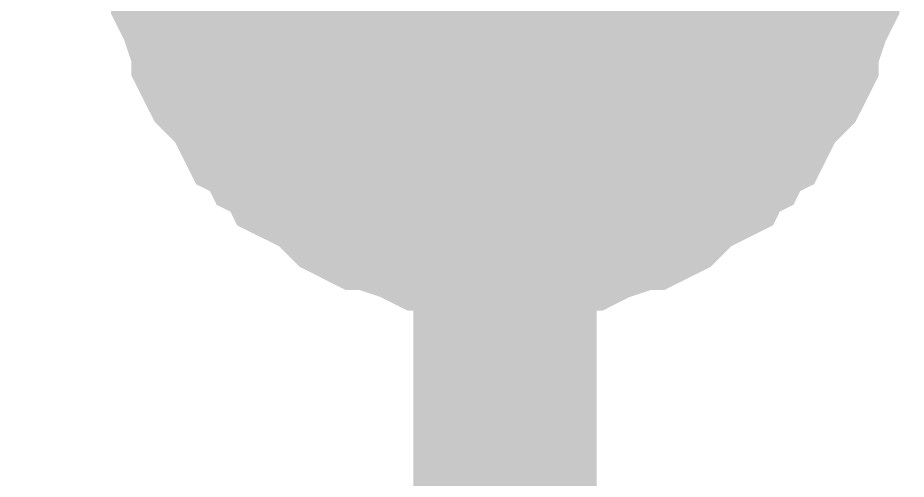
# Model space of a CAD drawing. Header units: inches. Extents: x 0 to 432, y 0 to 280.
# Drawn here: x 67.79 to 69.241, y 161.634 to 162.387 of the extents above; entities that cross this region are included whole.
import ezdxf

# ---------------------------------------------------------------- set-up
doc = ezdxf.new("R2010")
doc.units = ezdxf.units.IN
doc.layers.add('Sheet', color=255, linetype='Continuous')

msp = doc.modelspace()

# ---------------------------------------------------------------- linework, layer by layer
at = {"layer": 'Sheet'}
msp.add_lwpolyline([(68.326, 162.56, 0.508, 0.508, 1), (68.834, 162.56, 0.508, 0.508, 1)], format="xyseb", close=True, dxfattribs=at)
for points in [[(63.5099, 162.5529, 0.2997, 0.2997, 0), (68.5862, 162.5529, 0.2997, 0.2997, 0), (68.5862, 157.4769, 0.2997, 0.2997, 0)], [(68.5862, 162.0475, 0.2997, 0.2997, 0), (68.5637, 162.0475, 0.2997, 0.2997, 0), (68.5301, 162.0475, 0.2997, 0.2997, 0), (68.5076, 162.0587, 0.2997, 0.2997, 0), (68.4851, 162.0587, 0.2997, 0.2997, 0), (68.4627, 162.0587, 0.2997, 0.2997, 0), (68.4402, 162.07, 0.2997, 0.2997, 0), (68.4065, 162.0812, 0.2997, 0.2997, 0), (68.3841, 162.0924, 0.2997, 0.2997, 0), (68.3616, 162.0924, 0.2997, 0.2997, 0), (68.3391, 162.1037, 0.2997, 0.2997, 0), (68.3279, 162.1149, 0.2997, 0.2997, 0), (68.3054, 162.1373, 0.2997, 0.2997, 0), (68.283, 162.1486, 0.2997, 0.2997, 0), (68.2605, 162.1598, 0.2997, 0.2997, 0), (68.2493, 162.1823, 0.2997, 0.2997, 0), (68.2268, 162.1935, 0.2997, 0.2997, 0), (68.2156, 162.216, 0.2997, 0.2997, 0), (68.1931, 162.2272, 0.2997, 0.2997, 0), (68.1819, 162.2496, 0.2997, 0.2997, 0), (68.1707, 162.2721, 0.2997, 0.2997, 0), (68.1482, 162.2946, 0.2997, 0.2997, 0), (68.137, 162.3058, 0.2997, 0.2997, 0), (68.1257, 162.3283, 0.2997, 0.2997, 0), (68.1257, 162.3507, 0.2997, 0.2997, 0), (68.1145, 162.3732, 0.2997, 0.2997, 0), (68.1033, 162.4069, 0.2997, 0.2997, 0), (68.0921, 162.4293, 0.2997, 0.2997, 0), (68.0921, 162.4518, 0.2997, 0.2997, 0), (68.0921, 162.4742, 0.2997, 0.2997, 0), (68.0808, 162.4967, 0.2997, 0.2997, 0), (68.0808, 162.5304, 0.2997, 0.2997, 0), (68.0808, 162.5529, 0.2997, 0.2997, 0)], [(68.5862, 162.0475, 0.2997, 0.2997, 0), (68.5637, 162.0475, 0.2997, 0.2997, 0), (68.5301, 162.0475, 0.2997, 0.2997, 0), (68.5076, 162.0587, 0.2997, 0.2997, 0), (68.4851, 162.0587, 0.2997, 0.2997, 0), (68.4627, 162.0587, 0.2997, 0.2997, 0), (68.4402, 162.07, 0.2997, 0.2997, 0), (68.4065, 162.0812, 0.2997, 0.2997, 0), (68.3841, 162.0924, 0.2997, 0.2997, 0), (68.3616, 162.0924, 0.2997, 0.2997, 0), (68.3391, 162.1037, 0.2997, 0.2997, 0), (68.3279, 162.1149, 0.2997, 0.2997, 0), (68.3054, 162.1373, 0.2997, 0.2997, 0), (68.283, 162.1486, 0.2997, 0.2997, 0), (68.2605, 162.1598, 0.2997, 0.2997, 0), (68.2493, 162.1823, 0.2997, 0.2997, 0), (68.2268, 162.1935, 0.2997, 0.2997, 0), (68.2156, 162.216, 0.2997, 0.2997, 0), (68.1931, 162.2272, 0.2997, 0.2997, 0), (68.1819, 162.2496, 0.2997, 0.2997, 0), (68.1707, 162.2721, 0.2997, 0.2997, 0), (68.1482, 162.2946, 0.2997, 0.2997, 0), (68.137, 162.3058, 0.2997, 0.2997, 0), (68.1257, 162.3283, 0.2997, 0.2997, 0), (68.1257, 162.3507, 0.2997, 0.2997, 0), (68.1145, 162.3732, 0.2997, 0.2997, 0), (68.1033, 162.4069, 0.2997, 0.2997, 0), (68.0921, 162.4293, 0.2997, 0.2997, 0), (68.0921, 162.4518, 0.2997, 0.2997, 0), (68.0921, 162.4742, 0.2997, 0.2997, 0), (68.0808, 162.4967, 0.2997, 0.2997, 0), (68.0808, 162.5304, 0.2997, 0.2997, 0), (68.0808, 162.5529, 0.2997, 0.2997, 0)], [(68.5862, 162.0475, 0.2997, 0.2997, 0), (68.5637, 162.0475, 0.2997, 0.2997, 0), (68.5301, 162.0475, 0.2997, 0.2997, 0), (68.5076, 162.0587, 0.2997, 0.2997, 0), (68.4851, 162.0587, 0.2997, 0.2997, 0), (68.4627, 162.0587, 0.2997, 0.2997, 0), (68.4402, 162.07, 0.2997, 0.2997, 0), (68.4065, 162.0812, 0.2997, 0.2997, 0), (68.3841, 162.0924, 0.2997, 0.2997, 0), (68.3616, 162.0924, 0.2997, 0.2997, 0), (68.3391, 162.1037, 0.2997, 0.2997, 0), (68.3279, 162.1149, 0.2997, 0.2997, 0), (68.3054, 162.1373, 0.2997, 0.2997, 0), (68.283, 162.1486, 0.2997, 0.2997, 0), (68.2605, 162.1598, 0.2997, 0.2997, 0), (68.2493, 162.1823, 0.2997, 0.2997, 0), (68.2268, 162.1935, 0.2997, 0.2997, 0), (68.2156, 162.216, 0.2997, 0.2997, 0), (68.1931, 162.2272, 0.2997, 0.2997, 0), (68.1819, 162.2496, 0.2997, 0.2997, 0), (68.1707, 162.2721, 0.2997, 0.2997, 0), (68.1482, 162.2946, 0.2997, 0.2997, 0), (68.137, 162.3058, 0.2997, 0.2997, 0), (68.1257, 162.3283, 0.2997, 0.2997, 0), (68.1257, 162.3507, 0.2997, 0.2997, 0), (68.1145, 162.3732, 0.2997, 0.2997, 0), (68.1033, 162.4069, 0.2997, 0.2997, 0), (68.0921, 162.4293, 0.2997, 0.2997, 0), (68.0921, 162.4518, 0.2997, 0.2997, 0), (68.0921, 162.4742, 0.2997, 0.2997, 0), (68.0808, 162.4967, 0.2997, 0.2997, 0), (68.0808, 162.5304, 0.2997, 0.2997, 0), (68.0808, 162.5529, 0.2997, 0.2997, 0)], [(68.5862, 162.0475, 0.2997, 0.2997, 0), (68.5637, 162.0475, 0.2997, 0.2997, 0), (68.5301, 162.0475, 0.2997, 0.2997, 0), (68.5076, 162.0587, 0.2997, 0.2997, 0), (68.4851, 162.0587, 0.2997, 0.2997, 0), (68.4627, 162.0587, 0.2997, 0.2997, 0), (68.4402, 162.07, 0.2997, 0.2997, 0), (68.4065, 162.0812, 0.2997, 0.2997, 0), (68.3841, 162.0924, 0.2997, 0.2997, 0), (68.3616, 162.0924, 0.2997, 0.2997, 0), (68.3391, 162.1037, 0.2997, 0.2997, 0), (68.3279, 162.1149, 0.2997, 0.2997, 0), (68.3054, 162.1373, 0.2997, 0.2997, 0), (68.283, 162.1486, 0.2997, 0.2997, 0), (68.2605, 162.1598, 0.2997, 0.2997, 0), (68.2493, 162.1823, 0.2997, 0.2997, 0), (68.2268, 162.1935, 0.2997, 0.2997, 0), (68.2156, 162.216, 0.2997, 0.2997, 0), (68.1931, 162.2272, 0.2997, 0.2997, 0), (68.1819, 162.2496, 0.2997, 0.2997, 0), (68.1707, 162.2721, 0.2997, 0.2997, 0), (68.1482, 162.2946, 0.2997, 0.2997, 0), (68.137, 162.3058, 0.2997, 0.2997, 0), (68.1257, 162.3283, 0.2997, 0.2997, 0), (68.1257, 162.3507, 0.2997, 0.2997, 0), (68.1145, 162.3732, 0.2997, 0.2997, 0), (68.1033, 162.4069, 0.2997, 0.2997, 0), (68.0921, 162.4293, 0.2997, 0.2997, 0), (68.0921, 162.4518, 0.2997, 0.2997, 0), (68.0921, 162.4742, 0.2997, 0.2997, 0), (68.0808, 162.4967, 0.2997, 0.2997, 0), (68.0808, 162.5304, 0.2997, 0.2997, 0), (68.0808, 162.5529, 0.2997, 0.2997, 0)], [(69.0916, 162.5529, 0.2997, 0.2997, 0), (69.0916, 162.5304, 0.2997, 0.2997, 0), (69.0916, 162.4967, 0.2997, 0.2997, 0), (69.0804, 162.4742, 0.2997, 0.2997, 0), (69.0804, 162.4518, 0.2997, 0.2997, 0), (69.0804, 162.4293, 0.2997, 0.2997, 0), (69.0691, 162.4069, 0.2997, 0.2997, 0), (69.0579, 162.3732, 0.2997, 0.2997, 0), (69.0467, 162.3507, 0.2997, 0.2997, 0), (69.0467, 162.3283, 0.2997, 0.2997, 0), (69.0354, 162.3058, 0.2997, 0.2997, 0), (69.0242, 162.2946, 0.2997, 0.2997, 0), (69.0017, 162.2721, 0.2997, 0.2997, 0), (68.9905, 162.2496, 0.2997, 0.2997, 0), (68.9793, 162.2272, 0.2997, 0.2997, 0), (68.9568, 162.216, 0.2997, 0.2997, 0), (68.9456, 162.1935, 0.2997, 0.2997, 0), (68.9231, 162.1823, 0.2997, 0.2997, 0), (68.9119, 162.1598, 0.2997, 0.2997, 0), (68.8894, 162.1486, 0.2997, 0.2997, 0), (68.867, 162.1373, 0.2997, 0.2997, 0), (68.8445, 162.1149, 0.2997, 0.2997, 0), (68.8333, 162.1037, 0.2997, 0.2997, 0), (68.8108, 162.0924, 0.2997, 0.2997, 0), (68.7884, 162.0924, 0.2997, 0.2997, 0), (68.7659, 162.0812, 0.2997, 0.2997, 0), (68.7322, 162.07, 0.2997, 0.2997, 0), (68.7097, 162.0587, 0.2997, 0.2997, 0), (68.6873, 162.0587, 0.2997, 0.2997, 0), (68.6648, 162.0587, 0.2997, 0.2997, 0), (68.6424, 162.0475, 0.2997, 0.2997, 0), (68.6087, 162.0475, 0.2997, 0.2997, 0), (68.5862, 162.0475, 0.2997, 0.2997, 0)], [(69.0916, 162.5529, 0.2997, 0.2997, 0), (69.0916, 162.5304, 0.2997, 0.2997, 0), (69.0916, 162.4967, 0.2997, 0.2997, 0), (69.0804, 162.4742, 0.2997, 0.2997, 0), (69.0804, 162.4518, 0.2997, 0.2997, 0), (69.0804, 162.4293, 0.2997, 0.2997, 0), (69.0691, 162.4069, 0.2997, 0.2997, 0), (69.0579, 162.3732, 0.2997, 0.2997, 0), (69.0467, 162.3507, 0.2997, 0.2997, 0), (69.0467, 162.3283, 0.2997, 0.2997, 0), (69.0354, 162.3058, 0.2997, 0.2997, 0), (69.0242, 162.2946, 0.2997, 0.2997, 0), (69.0017, 162.2721, 0.2997, 0.2997, 0), (68.9905, 162.2496, 0.2997, 0.2997, 0), (68.9793, 162.2272, 0.2997, 0.2997, 0), (68.9568, 162.216, 0.2997, 0.2997, 0), (68.9456, 162.1935, 0.2997, 0.2997, 0), (68.9231, 162.1823, 0.2997, 0.2997, 0), (68.9119, 162.1598, 0.2997, 0.2997, 0), (68.8894, 162.1486, 0.2997, 0.2997, 0), (68.867, 162.1373, 0.2997, 0.2997, 0), (68.8445, 162.1149, 0.2997, 0.2997, 0), (68.8333, 162.1037, 0.2997, 0.2997, 0), (68.8108, 162.0924, 0.2997, 0.2997, 0), (68.7884, 162.0924, 0.2997, 0.2997, 0), (68.7659, 162.0812, 0.2997, 0.2997, 0), (68.7322, 162.07, 0.2997, 0.2997, 0), (68.7097, 162.0587, 0.2997, 0.2997, 0), (68.6873, 162.0587, 0.2997, 0.2997, 0), (68.6648, 162.0587, 0.2997, 0.2997, 0), (68.6424, 162.0475, 0.2997, 0.2997, 0), (68.6087, 162.0475, 0.2997, 0.2997, 0), (68.5862, 162.0475, 0.2997, 0.2997, 0)], [(69.0916, 162.5529, 0.2997, 0.2997, 0), (69.0916, 162.5304, 0.2997, 0.2997, 0), (69.0916, 162.4967, 0.2997, 0.2997, 0), (69.0804, 162.4742, 0.2997, 0.2997, 0), (69.0804, 162.4518, 0.2997, 0.2997, 0), (69.0804, 162.4293, 0.2997, 0.2997, 0), (69.0691, 162.4069, 0.2997, 0.2997, 0), (69.0579, 162.3732, 0.2997, 0.2997, 0), (69.0467, 162.3507, 0.2997, 0.2997, 0), (69.0467, 162.3283, 0.2997, 0.2997, 0), (69.0354, 162.3058, 0.2997, 0.2997, 0), (69.0242, 162.2946, 0.2997, 0.2997, 0), (69.0017, 162.2721, 0.2997, 0.2997, 0), (68.9905, 162.2496, 0.2997, 0.2997, 0), (68.9793, 162.2272, 0.2997, 0.2997, 0), (68.9568, 162.216, 0.2997, 0.2997, 0), (68.9456, 162.1935, 0.2997, 0.2997, 0), (68.9231, 162.1823, 0.2997, 0.2997, 0), (68.9119, 162.1598, 0.2997, 0.2997, 0), (68.8894, 162.1486, 0.2997, 0.2997, 0), (68.867, 162.1373, 0.2997, 0.2997, 0), (68.8445, 162.1149, 0.2997, 0.2997, 0), (68.8333, 162.1037, 0.2997, 0.2997, 0), (68.8108, 162.0924, 0.2997, 0.2997, 0), (68.7884, 162.0924, 0.2997, 0.2997, 0), (68.7659, 162.0812, 0.2997, 0.2997, 0), (68.7322, 162.07, 0.2997, 0.2997, 0), (68.7097, 162.0587, 0.2997, 0.2997, 0), (68.6873, 162.0587, 0.2997, 0.2997, 0), (68.6648, 162.0587, 0.2997, 0.2997, 0), (68.6424, 162.0475, 0.2997, 0.2997, 0), (68.6087, 162.0475, 0.2997, 0.2997, 0), (68.5862, 162.0475, 0.2997, 0.2997, 0)], [(69.0916, 162.5529, 0.2997, 0.2997, 0), (69.0916, 162.5304, 0.2997, 0.2997, 0), (69.0916, 162.4967, 0.2997, 0.2997, 0), (69.0804, 162.4742, 0.2997, 0.2997, 0), (69.0804, 162.4518, 0.2997, 0.2997, 0), (69.0804, 162.4293, 0.2997, 0.2997, 0), (69.0691, 162.4069, 0.2997, 0.2997, 0), (69.0579, 162.3732, 0.2997, 0.2997, 0), (69.0467, 162.3507, 0.2997, 0.2997, 0), (69.0467, 162.3283, 0.2997, 0.2997, 0), (69.0354, 162.3058, 0.2997, 0.2997, 0), (69.0242, 162.2946, 0.2997, 0.2997, 0), (69.0017, 162.2721, 0.2997, 0.2997, 0), (68.9905, 162.2496, 0.2997, 0.2997, 0), (68.9793, 162.2272, 0.2997, 0.2997, 0), (68.9568, 162.216, 0.2997, 0.2997, 0), (68.9456, 162.1935, 0.2997, 0.2997, 0), (68.9231, 162.1823, 0.2997, 0.2997, 0), (68.9119, 162.1598, 0.2997, 0.2997, 0), (68.8894, 162.1486, 0.2997, 0.2997, 0), (68.867, 162.1373, 0.2997, 0.2997, 0), (68.8445, 162.1149, 0.2997, 0.2997, 0), (68.8333, 162.1037, 0.2997, 0.2997, 0), (68.8108, 162.0924, 0.2997, 0.2997, 0), (68.7884, 162.0924, 0.2997, 0.2997, 0), (68.7659, 162.0812, 0.2997, 0.2997, 0), (68.7322, 162.07, 0.2997, 0.2997, 0), (68.7097, 162.0587, 0.2997, 0.2997, 0), (68.6873, 162.0587, 0.2997, 0.2997, 0), (68.6648, 162.0587, 0.2997, 0.2997, 0), (68.6424, 162.0475, 0.2997, 0.2997, 0), (68.6087, 162.0475, 0.2997, 0.2997, 0), (68.5862, 162.0475, 0.2997, 0.2997, 0)], [(68.5862, 162.0475, 0.0991, 0.0991, 0), (68.5637, 162.0475, 0.0991, 0.0991, 0), (68.5301, 162.0475, 0.0991, 0.0991, 0), (68.5076, 162.0587, 0.0991, 0.0991, 0), (68.4851, 162.0587, 0.0991, 0.0991, 0), (68.4627, 162.0587, 0.0991, 0.0991, 0), (68.4402, 162.07, 0.0991, 0.0991, 0), (68.4065, 162.0812, 0.0991, 0.0991, 0), (68.3841, 162.0924, 0.0991, 0.0991, 0), (68.3616, 162.0924, 0.0991, 0.0991, 0), (68.3391, 162.1037, 0.0991, 0.0991, 0), (68.3279, 162.1149, 0.0991, 0.0991, 0), (68.3054, 162.1373, 0.0991, 0.0991, 0), (68.283, 162.1486, 0.0991, 0.0991, 0), (68.2605, 162.1598, 0.0991, 0.0991, 0), (68.2493, 162.1823, 0.0991, 0.0991, 0), (68.2268, 162.1935, 0.0991, 0.0991, 0), (68.2156, 162.216, 0.0991, 0.0991, 0), (68.1931, 162.2272, 0.0991, 0.0991, 0), (68.1819, 162.2496, 0.0991, 0.0991, 0), (68.1707, 162.2721, 0.0991, 0.0991, 0), (68.1482, 162.2946, 0.0991, 0.0991, 0), (68.137, 162.3058, 0.0991, 0.0991, 0), (68.1257, 162.3283, 0.0991, 0.0991, 0), (68.1257, 162.3507, 0.0991, 0.0991, 0), (68.1145, 162.3732, 0.0991, 0.0991, 0), (68.1033, 162.4069, 0.0991, 0.0991, 0), (68.0921, 162.4293, 0.0991, 0.0991, 0), (68.0921, 162.4518, 0.0991, 0.0991, 0)], [(68.5862, 162.0475, 0.0991, 0.0991, 0), (68.5637, 162.0475, 0.0991, 0.0991, 0), (68.5301, 162.0475, 0.0991, 0.0991, 0), (68.5076, 162.0587, 0.0991, 0.0991, 0), (68.4851, 162.0587, 0.0991, 0.0991, 0), (68.4627, 162.0587, 0.0991, 0.0991, 0), (68.4402, 162.07, 0.0991, 0.0991, 0), (68.4065, 162.0812, 0.0991, 0.0991, 0), (68.3841, 162.0924, 0.0991, 0.0991, 0), (68.3616, 162.0924, 0.0991, 0.0991, 0), (68.3391, 162.1037, 0.0991, 0.0991, 0), (68.3279, 162.1149, 0.0991, 0.0991, 0), (68.3054, 162.1373, 0.0991, 0.0991, 0), (68.283, 162.1486, 0.0991, 0.0991, 0), (68.2605, 162.1598, 0.0991, 0.0991, 0), (68.2493, 162.1823, 0.0991, 0.0991, 0), (68.2268, 162.1935, 0.0991, 0.0991, 0), (68.2156, 162.216, 0.0991, 0.0991, 0), (68.1931, 162.2272, 0.0991, 0.0991, 0), (68.1819, 162.2496, 0.0991, 0.0991, 0), (68.1707, 162.2721, 0.0991, 0.0991, 0), (68.1482, 162.2946, 0.0991, 0.0991, 0), (68.137, 162.3058, 0.0991, 0.0991, 0), (68.1257, 162.3283, 0.0991, 0.0991, 0), (68.1257, 162.3507, 0.0991, 0.0991, 0), (68.1145, 162.3732, 0.0991, 0.0991, 0), (68.1033, 162.4069, 0.0991, 0.0991, 0), (68.0921, 162.4293, 0.0991, 0.0991, 0), (68.0921, 162.4518, 0.0991, 0.0991, 0)], [(68.5862, 162.0475, 0.0991, 0.0991, 0), (68.5637, 162.0475, 0.0991, 0.0991, 0), (68.5301, 162.0475, 0.0991, 0.0991, 0), (68.5076, 162.0587, 0.0991, 0.0991, 0), (68.4851, 162.0587, 0.0991, 0.0991, 0), (68.4627, 162.0587, 0.0991, 0.0991, 0), (68.4402, 162.07, 0.0991, 0.0991, 0), (68.4065, 162.0812, 0.0991, 0.0991, 0), (68.3841, 162.0924, 0.0991, 0.0991, 0), (68.3616, 162.0924, 0.0991, 0.0991, 0), (68.3391, 162.1037, 0.0991, 0.0991, 0), (68.3279, 162.1149, 0.0991, 0.0991, 0), (68.3054, 162.1373, 0.0991, 0.0991, 0), (68.283, 162.1486, 0.0991, 0.0991, 0), (68.2605, 162.1598, 0.0991, 0.0991, 0), (68.2493, 162.1823, 0.0991, 0.0991, 0), (68.2268, 162.1935, 0.0991, 0.0991, 0), (68.2156, 162.216, 0.0991, 0.0991, 0), (68.1931, 162.2272, 0.0991, 0.0991, 0), (68.1819, 162.2496, 0.0991, 0.0991, 0), (68.1707, 162.2721, 0.0991, 0.0991, 0), (68.1482, 162.2946, 0.0991, 0.0991, 0), (68.137, 162.3058, 0.0991, 0.0991, 0), (68.1257, 162.3283, 0.0991, 0.0991, 0), (68.1257, 162.3507, 0.0991, 0.0991, 0), (68.1145, 162.3732, 0.0991, 0.0991, 0), (68.1033, 162.4069, 0.0991, 0.0991, 0), (68.0921, 162.4293, 0.0991, 0.0991, 0), (68.0921, 162.4518, 0.0991, 0.0991, 0)], [(68.5862, 162.0475, 0.0991, 0.0991, 0), (68.5637, 162.0475, 0.0991, 0.0991, 0), (68.5301, 162.0475, 0.0991, 0.0991, 0), (68.5076, 162.0587, 0.0991, 0.0991, 0), (68.4851, 162.0587, 0.0991, 0.0991, 0), (68.4627, 162.0587, 0.0991, 0.0991, 0), (68.4402, 162.07, 0.0991, 0.0991, 0), (68.4065, 162.0812, 0.0991, 0.0991, 0), (68.3841, 162.0924, 0.0991, 0.0991, 0), (68.3616, 162.0924, 0.0991, 0.0991, 0), (68.3391, 162.1037, 0.0991, 0.0991, 0), (68.3279, 162.1149, 0.0991, 0.0991, 0), (68.3054, 162.1373, 0.0991, 0.0991, 0), (68.283, 162.1486, 0.0991, 0.0991, 0), (68.2605, 162.1598, 0.0991, 0.0991, 0), (68.2493, 162.1823, 0.0991, 0.0991, 0), (68.2268, 162.1935, 0.0991, 0.0991, 0), (68.2156, 162.216, 0.0991, 0.0991, 0), (68.1931, 162.2272, 0.0991, 0.0991, 0), (68.1819, 162.2496, 0.0991, 0.0991, 0), (68.1707, 162.2721, 0.0991, 0.0991, 0), (68.1482, 162.2946, 0.0991, 0.0991, 0), (68.137, 162.3058, 0.0991, 0.0991, 0), (68.1257, 162.3283, 0.0991, 0.0991, 0), (68.1257, 162.3507, 0.0991, 0.0991, 0), (68.1145, 162.3732, 0.0991, 0.0991, 0), (68.1033, 162.4069, 0.0991, 0.0991, 0), (68.0921, 162.4293, 0.0991, 0.0991, 0), (68.0921, 162.4518, 0.0991, 0.0991, 0)], [(69.0804, 162.4518, 0.0991, 0.0991, 0), (69.0804, 162.4293, 0.0991, 0.0991, 0), (69.0691, 162.4069, 0.0991, 0.0991, 0), (69.0579, 162.3732, 0.0991, 0.0991, 0), (69.0467, 162.3507, 0.0991, 0.0991, 0), (69.0467, 162.3283, 0.0991, 0.0991, 0), (69.0354, 162.3058, 0.0991, 0.0991, 0), (69.0242, 162.2946, 0.0991, 0.0991, 0), (69.0017, 162.2721, 0.0991, 0.0991, 0), (68.9905, 162.2496, 0.0991, 0.0991, 0), (68.9793, 162.2272, 0.0991, 0.0991, 0), (68.9568, 162.216, 0.0991, 0.0991, 0), (68.9456, 162.1935, 0.0991, 0.0991, 0), (68.9231, 162.1823, 0.0991, 0.0991, 0), (68.9119, 162.1598, 0.0991, 0.0991, 0), (68.8894, 162.1486, 0.0991, 0.0991, 0), (68.867, 162.1373, 0.0991, 0.0991, 0), (68.8445, 162.1149, 0.0991, 0.0991, 0), (68.8333, 162.1037, 0.0991, 0.0991, 0), (68.8108, 162.0924, 0.0991, 0.0991, 0), (68.7884, 162.0924, 0.0991, 0.0991, 0), (68.7659, 162.0812, 0.0991, 0.0991, 0), (68.7322, 162.07, 0.0991, 0.0991, 0), (68.7097, 162.0587, 0.0991, 0.0991, 0), (68.6873, 162.0587, 0.0991, 0.0991, 0), (68.6648, 162.0587, 0.0991, 0.0991, 0), (68.6424, 162.0475, 0.0991, 0.0991, 0), (68.6087, 162.0475, 0.0991, 0.0991, 0), (68.5862, 162.0475, 0.0991, 0.0991, 0)], [(69.0804, 162.4518, 0.0991, 0.0991, 0), (69.0804, 162.4293, 0.0991, 0.0991, 0), (69.0691, 162.4069, 0.0991, 0.0991, 0), (69.0579, 162.3732, 0.0991, 0.0991, 0), (69.0467, 162.3507, 0.0991, 0.0991, 0), (69.0467, 162.3283, 0.0991, 0.0991, 0), (69.0354, 162.3058, 0.0991, 0.0991, 0), (69.0242, 162.2946, 0.0991, 0.0991, 0), (69.0017, 162.2721, 0.0991, 0.0991, 0), (68.9905, 162.2496, 0.0991, 0.0991, 0), (68.9793, 162.2272, 0.0991, 0.0991, 0), (68.9568, 162.216, 0.0991, 0.0991, 0), (68.9456, 162.1935, 0.0991, 0.0991, 0), (68.9231, 162.1823, 0.0991, 0.0991, 0), (68.9119, 162.1598, 0.0991, 0.0991, 0), (68.8894, 162.1486, 0.0991, 0.0991, 0), (68.867, 162.1373, 0.0991, 0.0991, 0), (68.8445, 162.1149, 0.0991, 0.0991, 0), (68.8333, 162.1037, 0.0991, 0.0991, 0), (68.8108, 162.0924, 0.0991, 0.0991, 0), (68.7884, 162.0924, 0.0991, 0.0991, 0), (68.7659, 162.0812, 0.0991, 0.0991, 0), (68.7322, 162.07, 0.0991, 0.0991, 0), (68.7097, 162.0587, 0.0991, 0.0991, 0), (68.6873, 162.0587, 0.0991, 0.0991, 0), (68.6648, 162.0587, 0.0991, 0.0991, 0), (68.6424, 162.0475, 0.0991, 0.0991, 0), (68.6087, 162.0475, 0.0991, 0.0991, 0), (68.5862, 162.0475, 0.0991, 0.0991, 0)], [(69.0804, 162.4518, 0.0991, 0.0991, 0), (69.0804, 162.4293, 0.0991, 0.0991, 0), (69.0691, 162.4069, 0.0991, 0.0991, 0), (69.0579, 162.3732, 0.0991, 0.0991, 0), (69.0467, 162.3507, 0.0991, 0.0991, 0), (69.0467, 162.3283, 0.0991, 0.0991, 0), (69.0354, 162.3058, 0.0991, 0.0991, 0), (69.0242, 162.2946, 0.0991, 0.0991, 0), (69.0017, 162.2721, 0.0991, 0.0991, 0), (68.9905, 162.2496, 0.0991, 0.0991, 0), (68.9793, 162.2272, 0.0991, 0.0991, 0), (68.9568, 162.216, 0.0991, 0.0991, 0), (68.9456, 162.1935, 0.0991, 0.0991, 0), (68.9231, 162.1823, 0.0991, 0.0991, 0), (68.9119, 162.1598, 0.0991, 0.0991, 0), (68.8894, 162.1486, 0.0991, 0.0991, 0), (68.867, 162.1373, 0.0991, 0.0991, 0), (68.8445, 162.1149, 0.0991, 0.0991, 0), (68.8333, 162.1037, 0.0991, 0.0991, 0), (68.8108, 162.0924, 0.0991, 0.0991, 0), (68.7884, 162.0924, 0.0991, 0.0991, 0), (68.7659, 162.0812, 0.0991, 0.0991, 0), (68.7322, 162.07, 0.0991, 0.0991, 0), (68.7097, 162.0587, 0.0991, 0.0991, 0), (68.6873, 162.0587, 0.0991, 0.0991, 0), (68.6648, 162.0587, 0.0991, 0.0991, 0), (68.6424, 162.0475, 0.0991, 0.0991, 0), (68.6087, 162.0475, 0.0991, 0.0991, 0), (68.5862, 162.0475, 0.0991, 0.0991, 0)], [(69.0804, 162.4518, 0.0991, 0.0991, 0), (69.0804, 162.4293, 0.0991, 0.0991, 0), (69.0691, 162.4069, 0.0991, 0.0991, 0), (69.0579, 162.3732, 0.0991, 0.0991, 0), (69.0467, 162.3507, 0.0991, 0.0991, 0), (69.0467, 162.3283, 0.0991, 0.0991, 0), (69.0354, 162.3058, 0.0991, 0.0991, 0), (69.0242, 162.2946, 0.0991, 0.0991, 0), (69.0017, 162.2721, 0.0991, 0.0991, 0), (68.9905, 162.2496, 0.0991, 0.0991, 0), (68.9793, 162.2272, 0.0991, 0.0991, 0), (68.9568, 162.216, 0.0991, 0.0991, 0), (68.9456, 162.1935, 0.0991, 0.0991, 0), (68.9231, 162.1823, 0.0991, 0.0991, 0), (68.9119, 162.1598, 0.0991, 0.0991, 0), (68.8894, 162.1486, 0.0991, 0.0991, 0), (68.867, 162.1373, 0.0991, 0.0991, 0), (68.8445, 162.1149, 0.0991, 0.0991, 0), (68.8333, 162.1037, 0.0991, 0.0991, 0), (68.8108, 162.0924, 0.0991, 0.0991, 0), (68.7884, 162.0924, 0.0991, 0.0991, 0), (68.7659, 162.0812, 0.0991, 0.0991, 0), (68.7322, 162.07, 0.0991, 0.0991, 0), (68.7097, 162.0587, 0.0991, 0.0991, 0), (68.6873, 162.0587, 0.0991, 0.0991, 0), (68.6648, 162.0587, 0.0991, 0.0991, 0), (68.6424, 162.0475, 0.0991, 0.0991, 0), (68.6087, 162.0475, 0.0991, 0.0991, 0), (68.5862, 162.0475, 0.0991, 0.0991, 0)]]:
    msp.add_lwpolyline(points, format="xyseb", dxfattribs=at)

doc.saveas('drawing.dxf')
